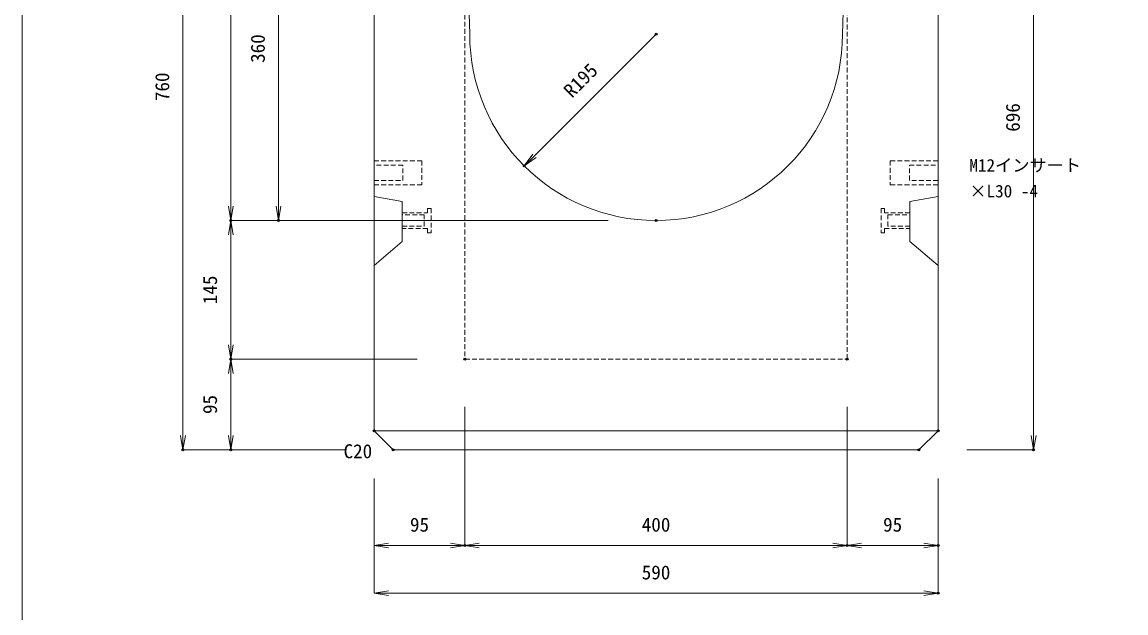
# Model space of a CAD drawing. Units: millimetres, scale not verified. Extents: x -1945 to 1945, y -1197 to 1643.
# Drawn here: x -1945 to -790, y -551 to 67 of the extents above; entities that cross this region are included whole.
import ezdxf
from ezdxf.enums import TextEntityAlignment as Align

# ---------------------------------------------------------------- set-up
doc = ezdxf.new("R2010")
doc.units = ezdxf.units.MM
doc.header["$LTSCALE"] = 10
doc.header["$PDMODE"] = 32
doc.header["$PDSIZE"] = 2
doc.linetypes.add('USER1', pattern=[0.75, 0.5, -0.25])
for name, color, linetype, lineweight in [('0-1_TITLE', 7, 'Continuous', 18), ('0-3_KIJUN', 7, 'USER1', 18), ('0-5_SUNPO_S10', 3, 'Continuous', 18), ('0-9__0-0_0', 7, 'Continuous', 18)]:
    doc.layers.add(name, color=color, linetype=linetype, lineweight=lineweight)
doc.layers.add('0-A__0-2_DEFPOINTS', color=7, linetype='Continuous')
doc.styles.add('ＭＳ ゴシック', font='')
doc.styles.get('ＭＳ ゴシック').set_extended_font_data('MS Gothic')

# ---------------------------------------------------------------- blocks, each defined once
blk = doc.blocks.new('_OPEN')
at = {"layer": '0-9__0-0_0'}
blk.add_line((0, 0), (-1, 0), dxfattribs=at)
blk.add_lwpolyline([(-1, 0.1667), (0, 0), (-1, -0.1667)], dxfattribs=at)
blk = doc.blocks.new('_D1')
at = {"layer": '0-5_SUNPO_S10'}
for p, q in [((413.34, 1134.64), (218.34, 1134.64)), ((218.34, 1119.64), (218.34, 1054.64)), ((338.34, 1039.64), (218.34, 1039.64))]:
    blk.add_line(p, q, dxfattribs=at)
at = {"layer": '0-A__0-2_DEFPOINTS'}
for p in [(463.34, 1134.64), (218.34, 1039.64), (388.34, 1039.64)]:
    blk.add_point(p, dxfattribs=at)
at = {"layer": '0-5_SUNPO_S10', "xscale": 15, "yscale": 15}
for p, rotation in [((218.34, 1134.64), 90), ((218.34, 1039.64), 270)]:
    blk.add_blockref('_OPEN', p, dxfattribs=dict(at, rotation=rotation))
at = {"layer": '0-5_SUNPO_S10', "color": 7, "style": 'ＭＳ ゴシック'}
blk.add_text('95', height=14.66, rotation=90, dxfattribs=at).set_placement((208.34, 1077.14), align=Align.BOTTOM_LEFT)
blk = doc.blocks.new('_D2')
at = {"layer": '0-5_SUNPO_S10'}
for p, q in [((346.34, 1799.64), (168.34, 1799.64)), ((168.34, 1784.64), (168.34, 1054.64)), ((338.34, 1039.64), (168.34, 1039.64))]:
    blk.add_line(p, q, dxfattribs=at)
at = {"layer": '0-A__0-2_DEFPOINTS'}
for p in [(396.34, 1799.64), (168.34, 1039.64), (388.34, 1039.64)]:
    blk.add_point(p, dxfattribs=at)
at = {"layer": '0-5_SUNPO_S10', "xscale": 15, "yscale": 15}
for p, rotation in [((168.34, 1799.64), 90), ((168.34, 1039.64), 270)]:
    blk.add_blockref('_OPEN', p, dxfattribs=dict(at, rotation=rotation))
at = {"layer": '0-5_SUNPO_S10', "color": 7, "style": 'ＭＳ ゴシック'}
blk.add_text('760', height=14.66, rotation=90, dxfattribs=at).set_placement((158.34, 1404.64), align=Align.BOTTOM_LEFT)
blk = doc.blocks.new('_D3')
at = {"layer": '0-5_SUNPO_S10'}
for p, q in [((463.34, 1084.64), (463.34, 939.64)), ((368.34, 1009.64), (368.34, 939.64)), ((383.34, 939.64), (448.34, 939.64))]:
    blk.add_line(p, q, dxfattribs=at)
at = {"layer": '0-A__0-2_DEFPOINTS'}
for p in [(463.34, 1134.64), (368.34, 1059.64), (463.34, 939.64)]:
    blk.add_point(p, dxfattribs=at)
at = {"layer": '0-5_SUNPO_S10', "xscale": 15, "yscale": 15, "rotation": 180}
blk.add_blockref('_OPEN', (368.34, 939.64), dxfattribs=at)
at = {"layer": '0-5_SUNPO_S10', "xscale": 15, "yscale": 15}
blk.add_blockref('_OPEN', (463.34, 939.64), dxfattribs=at)
at = {"layer": '0-5_SUNPO_S10', "color": 7, "style": 'ＭＳ ゴシック'}
blk.add_text('95', height=14.66, dxfattribs=at).set_placement((405.84, 949.64), align=Align.BOTTOM_LEFT)
blk = doc.blocks.new('_D4')
at = {"layer": '0-5_SUNPO_S10'}
for p, q in [((463.34, 1084.64), (463.34, 939.64)), ((863.34, 1084.64), (863.34, 939.64)), ((478.34, 939.64), (848.34, 939.64))]:
    blk.add_line(p, q, dxfattribs=at)
at = {"layer": '0-A__0-2_DEFPOINTS'}
for p in [(463.34, 1134.64), (863.34, 1134.64), (863.34, 939.64)]:
    blk.add_point(p, dxfattribs=at)
at = {"layer": '0-5_SUNPO_S10', "xscale": 15, "yscale": 15, "rotation": 180}
blk.add_blockref('_OPEN', (463.34, 939.64), dxfattribs=at)
at = {"layer": '0-5_SUNPO_S10', "xscale": 15, "yscale": 15}
blk.add_blockref('_OPEN', (863.34, 939.64), dxfattribs=at)
at = {"layer": '0-5_SUNPO_S10', "color": 7, "style": 'ＭＳ ゴシック'}
blk.add_text('400', height=14.66, dxfattribs=at).set_placement((648.34, 949.64), align=Align.BOTTOM_LEFT)
blk = doc.blocks.new('_D5')
at = {"layer": '0-5_SUNPO_S10'}
for p, q in [((863.34, 1084.64), (863.34, 939.64)), ((958.34, 1009.64), (958.34, 939.64)), ((878.34, 939.64), (943.34, 939.64))]:
    blk.add_line(p, q, dxfattribs=at)
at = {"layer": '0-A__0-2_DEFPOINTS'}
for p in [(863.34, 1134.64), (958.34, 1059.64), (958.34, 939.64)]:
    blk.add_point(p, dxfattribs=at)
at = {"layer": '0-5_SUNPO_S10', "xscale": 15, "yscale": 15, "rotation": 180}
blk.add_blockref('_OPEN', (863.34, 939.64), dxfattribs=at)
at = {"layer": '0-5_SUNPO_S10', "xscale": 15, "yscale": 15}
blk.add_blockref('_OPEN', (958.34, 939.64), dxfattribs=at)
at = {"layer": '0-5_SUNPO_S10', "color": 7, "style": 'ＭＳ ゴシック'}
blk.add_text('95', height=14.66, dxfattribs=at).set_placement((900.84, 949.64), align=Align.BOTTOM_LEFT)
blk = doc.blocks.new('_D6')
at = {"layer": '0-5_SUNPO_S10'}
for p, q in [((368.34, 1009.64), (368.34, 889.64)), ((958.34, 1009.64), (958.34, 889.64)), ((383.34, 889.64), (943.34, 889.64))]:
    blk.add_line(p, q, dxfattribs=at)
at = {"layer": '0-A__0-2_DEFPOINTS'}
for p in [(368.34, 1059.64), (958.34, 1059.64), (958.34, 889.64)]:
    blk.add_point(p, dxfattribs=at)
at = {"layer": '0-5_SUNPO_S10', "xscale": 15, "yscale": 15, "rotation": 180}
blk.add_blockref('_OPEN', (368.34, 889.64), dxfattribs=at)
at = {"layer": '0-5_SUNPO_S10', "xscale": 15, "yscale": 15}
blk.add_blockref('_OPEN', (958.34, 889.64), dxfattribs=at)
at = {"layer": '0-5_SUNPO_S10', "color": 7, "style": 'ＭＳ ゴシック'}
blk.add_text('590', height=14.66, dxfattribs=at).set_placement((648.34, 899.64), align=Align.BOTTOM_LEFT)
blk = doc.blocks.new('_D19')
at = {"layer": '0-5_SUNPO_S10'}
for p, q in [((983.34, 1735.53), (1058.34, 1735.53)), ((1058.34, 1720.53), (1058.34, 1054.64)), ((988.34, 1039.64), (1058.34, 1039.64))]:
    blk.add_line(p, q, dxfattribs=at)
at = {"layer": '0-A__0-2_DEFPOINTS'}
for p in [(933.34, 1735.53), (938.34, 1039.64), (1058.34, 1039.64)]:
    blk.add_point(p, dxfattribs=at)
at = {"layer": '0-5_SUNPO_S10', "xscale": 15, "yscale": 15}
for p, rotation in [((1058.34, 1735.53), 90), ((1058.34, 1039.64), 270)]:
    blk.add_blockref('_OPEN', p, dxfattribs=dict(at, rotation=rotation))
at = {"layer": '0-5_SUNPO_S10', "color": 7, "style": 'ＭＳ ゴシック'}
blk.add_text('696', height=14.66, rotation=90, dxfattribs=at).set_placement((1048.34, 1372.58), align=Align.BOTTOM_LEFT)
blk = doc.blocks.new('_D27')
at = {"layer": '0-5_SUNPO_S10'}
for p, q in [((343.34, 1639.64), (268.34, 1639.64)), ((268.34, 1624.64), (268.34, 1294.64)), ((613.34, 1279.64), (268.34, 1279.64))]:
    blk.add_line(p, q, dxfattribs=at)
at = {"layer": '0-A__0-2_DEFPOINTS'}
for p in [(393.34, 1639.64), (268.34, 1279.64), (663.34, 1279.64)]:
    blk.add_point(p, dxfattribs=at)
at = {"layer": '0-5_SUNPO_S10', "xscale": 15, "yscale": 15}
for p, rotation in [((268.34, 1639.64), 90), ((268.34, 1279.64), 270)]:
    blk.add_blockref('_OPEN', p, dxfattribs=dict(at, rotation=rotation))
at = {"layer": '0-5_SUNPO_S10', "color": 7, "style": 'ＭＳ ゴシック'}
blk.add_text('360', height=14.66, rotation=90, dxfattribs=at).set_placement((258.34, 1444.64), align=Align.BOTTOM_LEFT)
blk = doc.blocks.new('_D28')
at = {"layer": '0-5_SUNPO_S10'}
for p, q in [((346.34, 1799.64), (218.34, 1799.64)), ((218.34, 1784.64), (218.34, 1294.64)), ((613.34, 1279.64), (218.34, 1279.64))]:
    blk.add_line(p, q, dxfattribs=at)
at = {"layer": '0-A__0-2_DEFPOINTS'}
for p in [(396.34, 1799.64), (218.34, 1279.64), (663.34, 1279.64)]:
    blk.add_point(p, dxfattribs=at)
at = {"layer": '0-5_SUNPO_S10', "xscale": 15, "yscale": 15}
for p, rotation in [((218.34, 1799.64), 90), ((218.34, 1279.64), 270)]:
    blk.add_blockref('_OPEN', p, dxfattribs=dict(at, rotation=rotation))
at = {"layer": '0-5_SUNPO_S10', "color": 7, "style": 'ＭＳ ゴシック'}
blk.add_text('520', height=14.66, rotation=90, dxfattribs=at).set_placement((208.34, 1524.64), align=Align.BOTTOM_LEFT)
blk = doc.blocks.new('_D29')
at = {"layer": '0-5_SUNPO_S10'}
for p, q in [((613.34, 1279.64), (218.34, 1279.64)), ((218.34, 1264.64), (218.34, 1149.64)), ((413.34, 1134.64), (218.34, 1134.64))]:
    blk.add_line(p, q, dxfattribs=at)
at = {"layer": '0-A__0-2_DEFPOINTS'}
for p in [(663.34, 1279.64), (218.34, 1134.64), (463.34, 1134.64)]:
    blk.add_point(p, dxfattribs=at)
at = {"layer": '0-5_SUNPO_S10', "xscale": 15, "yscale": 15}
for p, rotation in [((218.34, 1279.64), 90), ((218.34, 1134.64), 270)]:
    blk.add_blockref('_OPEN', p, dxfattribs=dict(at, rotation=rotation))
at = {"layer": '0-5_SUNPO_S10', "color": 7, "style": 'ＭＳ ゴシック'}
blk.add_text('145', height=14.66, rotation=90, dxfattribs=at).set_placement((208.34, 1192.14), align=Align.BOTTOM_LEFT)
blk = doc.blocks.new('_D30')
at = {"layer": '0-5_SUNPO_S10'}
blk.add_line((663.34, 1474.64), (536.06, 1347.36), dxfattribs=at)
at = {"layer": '0-A__0-2_DEFPOINTS'}
for p in [(663.34, 1474.64), (525.45, 1336.75)]:
    blk.add_point(p, dxfattribs=at)
at = {"layer": '0-5_SUNPO_S10', "xscale": 15, "yscale": 15, "rotation": 225}
blk.add_blockref('_OPEN', (525.45, 1336.75), dxfattribs=at)
at = {"layer": '0-5_SUNPO_S10', "color": 7, "style": 'ＭＳ ゴシック'}
blk.add_text('R195', height=14.66, rotation=45, dxfattribs=at).set_placement((578.49, 1403.93), align=Align.BOTTOM_LEFT)
blk = doc.blocks.new('M16_insert_dan')
at = {"layer": '0-3_KIJUN', "color": 3}
for points in [[(0, -12.5), (-50, -12.5), (-50, 12.5), (0, 12.5)], [(0, 8), (-30, 8), (-30, -8), (0, -8)]]:
    blk.add_lwpolyline(points, close=True, dxfattribs=at)

msp = doc.modelspace()

# ---------------------------------------------------------------- linework, layer by layer
at = {"layer": '0-1_TITLE', "color": 2}
msp.add_lwpolyline([(-1945, -1197.12), (1945, -1197.12), (1945, 1642.88), (-1945, 1642.88)], close=True, dxfattribs=at)
at = {"layer": '0-3_KIJUN', "linetype": 'Continuous'}
msp.add_line((-1576.66, -360.36), (-986.66, -360.36), dxfattribs=at)
msp.add_lwpolyline([(-1476.66, 54.64), (-1481.66, 217.64), (-1551.66, 217.64), (-1576.66, 192.64), (-1576.66, -360.36), (-1556.66, -380.36), (-1006.66, -380.36), (-986.66, -360.36), (-986.66, 192.64), (-1011.66, 217.64), (-1081.66, 217.64), (-1086.66, 54.64)], dxfattribs=at)
at = {"layer": '0-3_KIJUN'}
msp.add_lwpolyline([(-1481.66, 217.64), (-1481.66, -285.36), (-1081.66, -285.36), (-1081.66, 217.64)], dxfattribs=at)
at = {"layer": '0-3_KIJUN', "linetype": 'Continuous'}
for points in [[(-1547.16, -120.36), (-1576.66, -115.36), (-1576.66, -187.36), (-1547.16, -162.36)], [(-1016.16, -120.36), (-986.66, -115.36), (-986.66, -187.36), (-1016.16, -162.36)]]:
    msp.add_lwpolyline(points, close=True, dxfattribs=at)
at = {"layer": '0-3_KIJUN'}
for points in [[(-1547.16, -148.59), (-1547.16, -132.14), (-1520.66, -132.14), (-1520.66, -127.61), (-1517.16, -127.61), (-1517.16, -153.11), (-1520.66, -153.11), (-1520.66, -148.59)], [(-1547.16, -134.36), (-1547.16, -146.36), (-1524.16, -146.36), (-1524.16, -134.36)], [(-1016.16, -148.59), (-1016.16, -132.14), (-1042.66, -132.14), (-1042.66, -127.61), (-1046.16, -127.61), (-1046.16, -153.11), (-1042.66, -153.11), (-1042.66, -148.59)], [(-1016.16, -134.36), (-1016.16, -146.36), (-1039.16, -146.36), (-1039.16, -134.36)]]:
    msp.add_lwpolyline(points, close=True, dxfattribs=at)
at = {"layer": '0-3_KIJUN', "linetype": 'Continuous'}
msp.add_arc((-1281.66, 54.64), 195, 180, 0, dxfattribs=at)

# ---------------------------------------------------------------- block references
at = {"layer": '0-3_KIJUN', "rotation": 180}
msp.add_blockref('M16_insert_dan', (-1576.66, -90.36), dxfattribs=at)
at = {"layer": '0-3_KIJUN', "xscale": -1, "rotation": 180}
msp.add_blockref('M16_insert_dan', (-986.66, -90.36), dxfattribs=at)
at = {"layer": '0-5_SUNPO_S10'}
for name in ['_D2', '_D28', '_D19', '_D27', '_D30', '_D29', '_D1', '_D3', '_D4', '_D5', '_D6']:
    msp.add_blockref(name, (-1945, -1420), dxfattribs=at)

# ---------------------------------------------------------------- texts
at = {"layer": '0-5_SUNPO_S10', "color": 7, "style": 'ＭＳ ゴシック'}
for s, height, p in [('M12インサート', 13.2, (-953.92, -93.12)), ('×L30 -4', 13.2, (-953.92, -120.12)), ('C20', 14.66, (-1608.62, -393.54))]:
    msp.add_text(s, height=height, dxfattribs=at).set_placement(p, align=Align.BOTTOM_LEFT)

doc.saveas('drawing.dxf')
